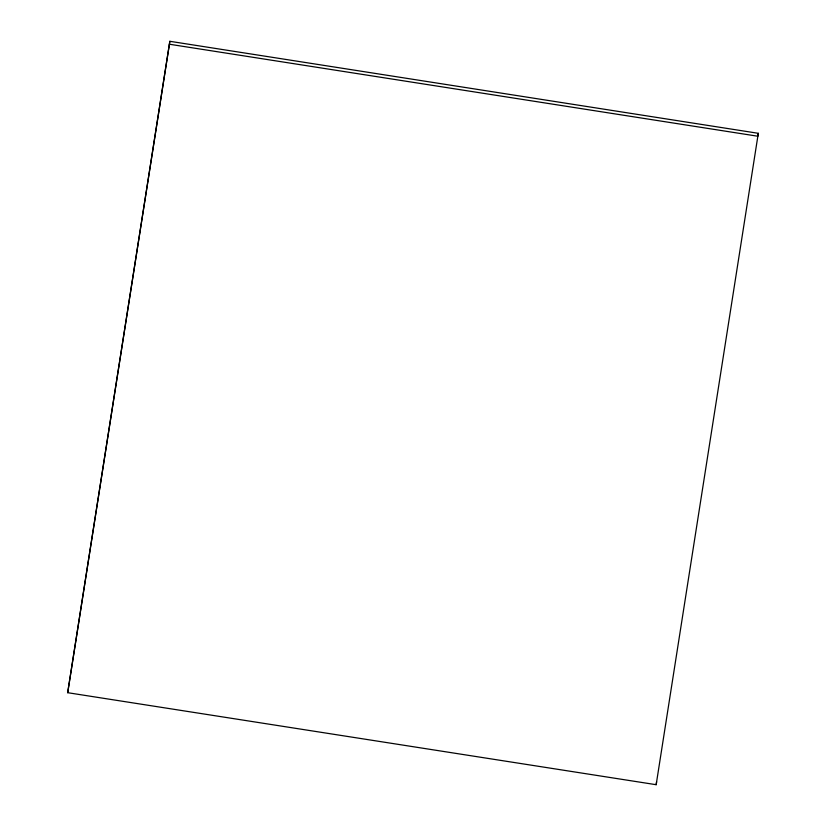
<?xml version="1.0" encoding="UTF-8"?>
<svg xmlns="http://www.w3.org/2000/svg" width="826" height="826" viewBox="0 0 826 826"><rect width="100%" height="100%" fill="white"/><g stroke="black" fill="none" stroke-linecap="round" stroke-linejoin="round"><path stroke-width="1.24" d="M758.309 133.306L656.164 784.7L67.691 692.694L169.836 41.3L758.309 133.306L757.876 136.238L169.402 44.232L169.836 41.3M656.164 784.7L656.598 781.768M67.691 692.694L169.402 44.232"/></g></svg>
